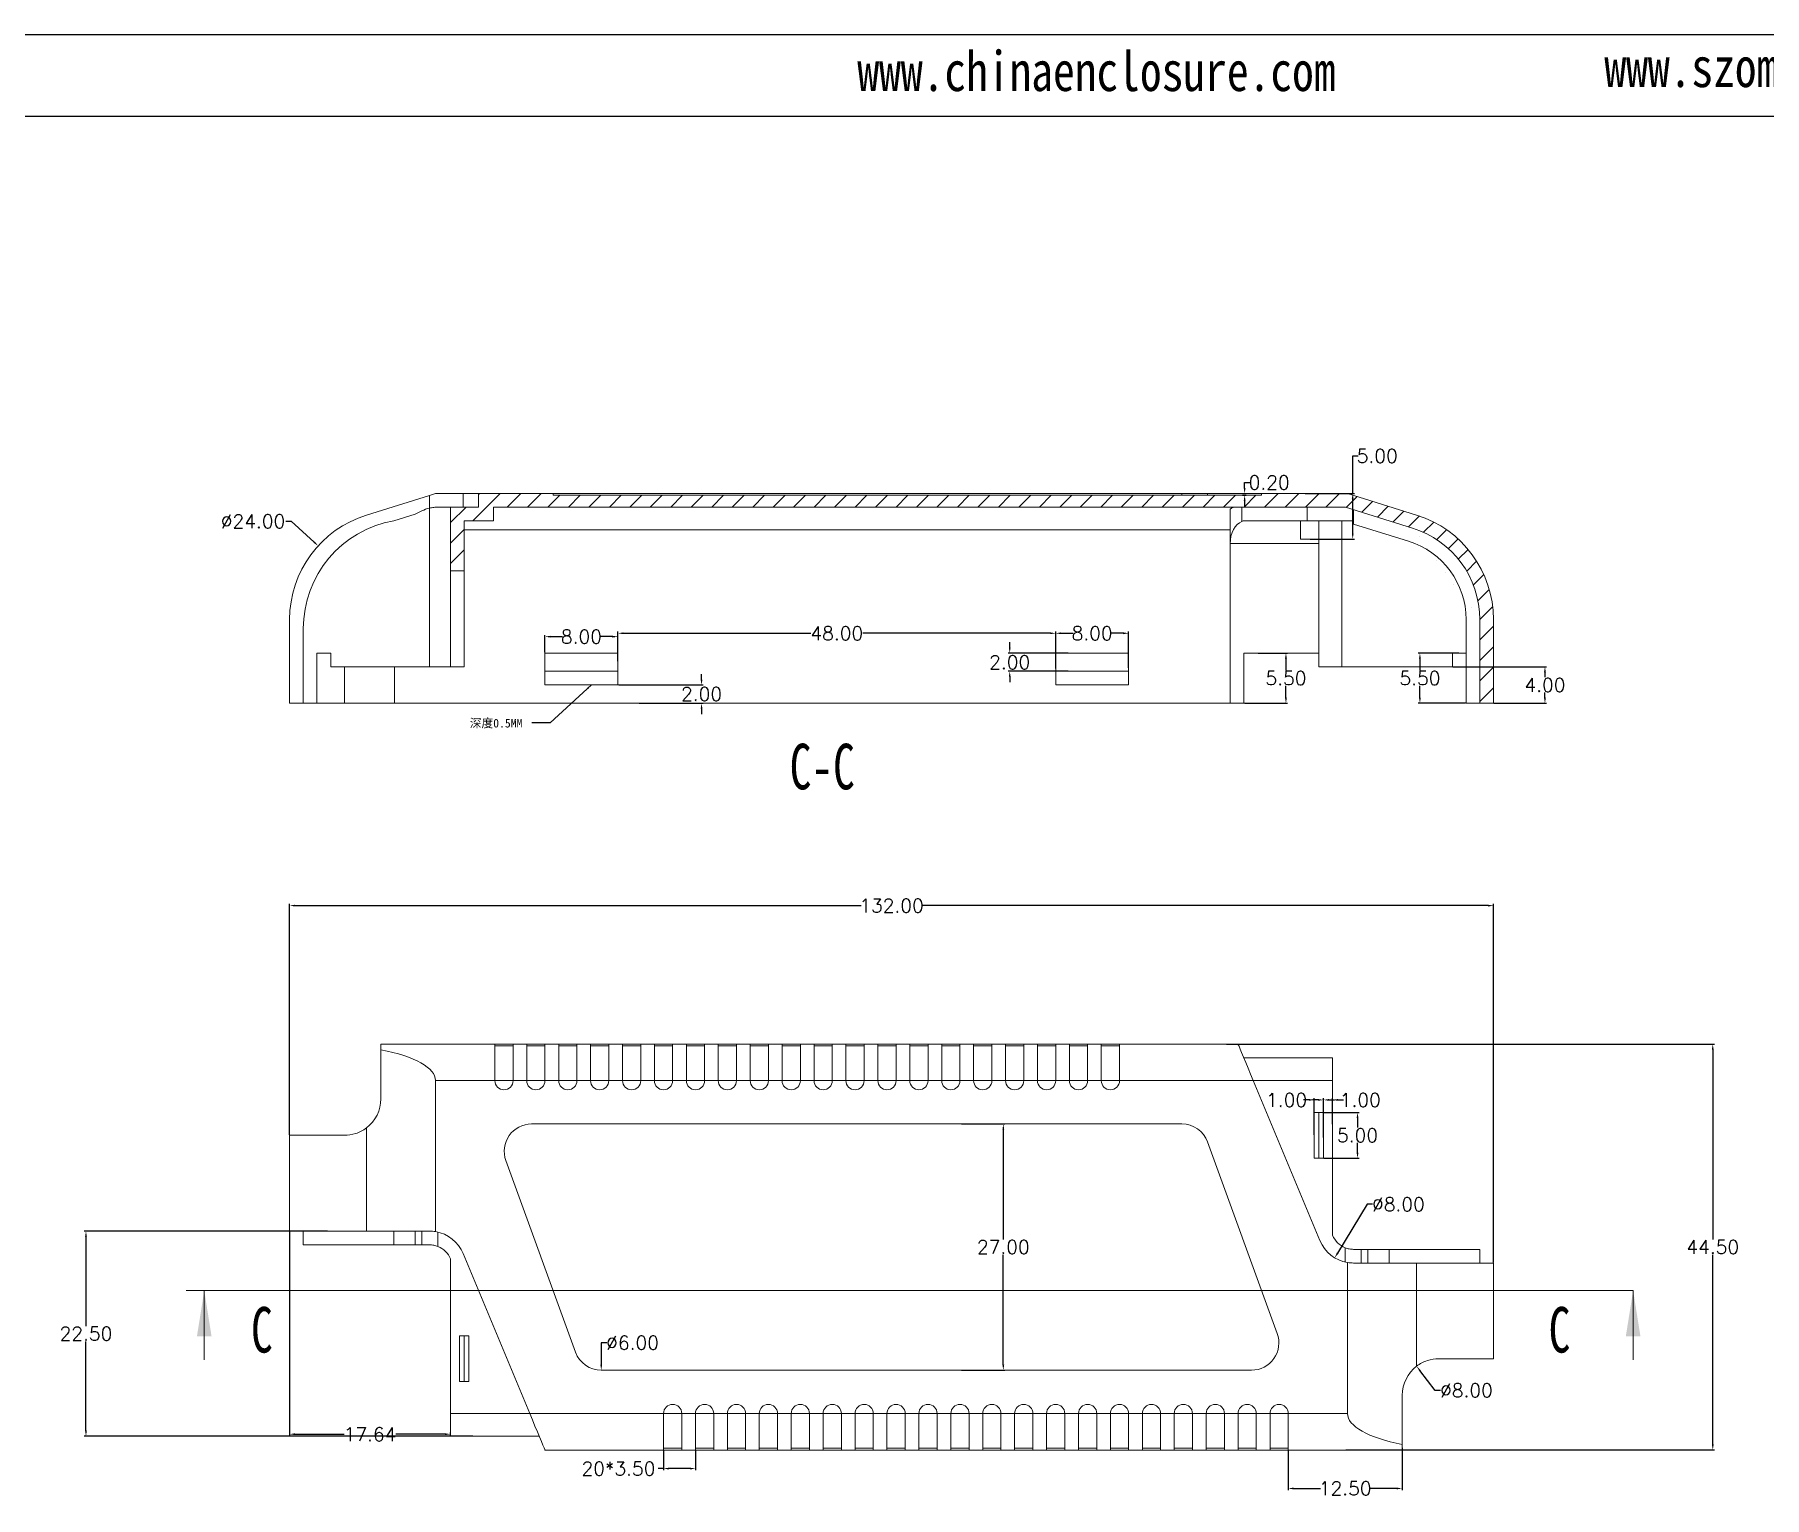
# Model space of a CAD drawing. Header units: inches. Extents: x 1696 to 3185, y 390 to 766.
# Drawn here: x 2756.9 to 2946.6, y 605.5 to 765.8 of the extents above; entities that cross this region are included whole.
import ezdxf

# ---------------------------------------------------------------- set-up
doc = ezdxf.new("R2010")
doc.units = ezdxf.units.IN
doc.header["$LTSCALE"] = 15
doc.linetypes.add('CENTERX2', pattern=[101.6, 63.5, -12.7, 12.7, -12.7])
doc.layers.add('文字', color=81, linetype='Continuous')
doc.styles.add('SLDTEXTSTYLE6', font='TXT', dxfattribs={"width": 0.7})
doc.styles.get("Standard").update_dxf_attribs({"font": 'txt', "bigfont": 'gbcbig.shx'})
doc.styles.add('宋体', font='', dxfattribs={"width": 0.8, "height": 3.5})
doc.styles.get('宋体').set_extended_font_data('SimSun')
doc.dimstyles.new('2', dxfattribs={"dimtxt": 1.5, "dimasz": 0.6, "dimexe": 0.18, "dimexo": 0.0625, "dimgap": 0.09, "dimtad": 0, "dimtih": 1, "dimtoh": 1, "dimzin": 0, "dimdsep": 46, "dimtxsty": 'Standard', "dimcen": 0, "dimadec": 0, "dimazin": 2, "dimtfac": 1, "dimtofl": 0, "dimtmove": 0, "dimatfit": 3, "dimfxl": 1, "dimtolj": 1, "dimtzin": 0, "dimarcsym": 0})

# ---------------------------------------------------------------- blocks, each defined once
blk = doc.blocks.new('*D128')
at = {"color": 0, "lineweight": -2}
for p, q in [((2784.43, 712.49), (2785.03, 712.49)), ((2785.03, 712.49), (2787.53, 710.2))]:
    blk.add_line(p, q, dxfattribs=at)
at = {"color": 0}
blk.add_solid([(2787.6, 710.28), (2787.47, 710.13), (2787.98, 709.8)], dxfattribs=at)
at = {"layer": 'Defpoints', "color": 0}
for p in [(2787.98, 709.8), (2805.73, 693.64)]:
    blk.add_point(p, dxfattribs=at)
at = {"color": 0, "insert": (2780.84, 712.49), "char_height": 1.5, "attachment_point": 5}
blk.add_mtext('\\A1;∅24.00', dxfattribs=at)
blk = doc.blocks.new('*D129')
at = {"color": 0, "lineweight": -2}
for p, q in [((2784.85, 645.23), (2784.85, 670.53)), ((2785.45, 670.35), (2847.51, 670.35)), ((2916.25, 670.35), (2854.19, 670.35)), ((2916.85, 631.23), (2916.85, 670.53))]:
    blk.add_line(p, q, dxfattribs=at)
at = {"color": 0}
for points in [[(2785.45, 670.45), (2785.45, 670.25), (2784.85, 670.35)], [(2916.25, 670.45), (2916.25, 670.25), (2916.85, 670.35)]]:
    blk.add_solid(points, dxfattribs=at)
at = {"layer": 'Defpoints', "color": 0}
for p in [(2916.85, 670.35), (2784.85, 645.17), (2916.85, 631.17)]:
    blk.add_point(p, dxfattribs=at)
at = {"color": 0, "insert": (2850.85, 670.35), "char_height": 1.5, "attachment_point": 5}
blk.add_mtext('\\A1;132.00', dxfattribs=at)
blk = doc.blocks.new('*D130')
at = {"color": 0, "lineweight": -2}
for p, q in [((2887.57, 655.17), (2941.08, 655.17)), ((2940.9, 654.57), (2940.9, 633.76)), ((2940.9, 611.27), (2940.9, 632.08)), ((2900.66, 610.67), (2941.08, 610.67))]:
    blk.add_line(p, q, dxfattribs=at)
at = {"color": 0}
for points in [[(2940.8, 654.57), (2941, 654.57), (2940.9, 655.17)], [(2940.8, 611.27), (2941, 611.27), (2940.9, 610.67)]]:
    blk.add_solid(points, dxfattribs=at)
at = {"layer": 'Defpoints', "color": 0}
for p in [(2887.51, 655.17), (2900.6, 610.67), (2940.9, 610.67)]:
    blk.add_point(p, dxfattribs=at)
at = {"color": 0, "insert": (2940.9, 632.92), "char_height": 1.5, "attachment_point": 5}
blk.add_mtext('\\A1;44.50', dxfattribs=at)
blk = doc.blocks.new('*D133')
at = {"color": 0, "lineweight": -2}
for p, q in [((2858.51, 646.42), (2863.29, 646.42)), ((2863.11, 645.82), (2863.11, 633.76)), ((2863.11, 620.02), (2863.11, 632.08)), ((2858.51, 619.42), (2863.29, 619.42))]:
    blk.add_line(p, q, dxfattribs=at)
at = {"color": 0}
for points in [[(2863.01, 645.82), (2863.21, 645.82), (2863.11, 646.42)], [(2863.01, 620.02), (2863.21, 620.02), (2863.11, 619.42)]]:
    blk.add_solid(points, dxfattribs=at)
at = {"layer": 'Defpoints', "color": 0}
for p in [(2858.45, 646.42), (2863.11, 646.42), (2858.45, 619.42)]:
    blk.add_point(p, dxfattribs=at)
at = {"color": 0, "insert": (2863.11, 632.92), "char_height": 1.5, "attachment_point": 5}
blk.add_mtext('\\A1;27.00', dxfattribs=at)
blk = doc.blocks.new('*D134')
at = {"color": 0, "lineweight": -2}
for p, q in [((2819.62, 622.42), (2819.02, 622.42)), ((2819.02, 622.42), (2819.02, 620.02))]:
    blk.add_line(p, q, dxfattribs=at)
at = {"color": 0}
blk.add_solid([(2818.92, 620.02), (2819.12, 620.02), (2819.02, 619.42)], dxfattribs=at)
at = {"layer": 'Defpoints', "color": 0}
for p in [(2819.02, 625.42), (2819.02, 619.42)]:
    blk.add_point(p, dxfattribs=at)
at = {"color": 0, "insert": (2822.46, 622.42), "char_height": 1.5, "attachment_point": 5}
blk.add_mtext('\\A1;∅6.00', dxfattribs=at)
blk = doc.blocks.new('*D135')
at = {"color": 0, "lineweight": -2}
for p, q in [((2910.45, 617.2), (2908.79, 619.37)), ((2911.05, 617.2), (2910.45, 617.2))]:
    blk.add_line(p, q, dxfattribs=at)
at = {"color": 0}
blk.add_solid([(2908.87, 619.43), (2908.72, 619.31), (2908.43, 619.85)], dxfattribs=at)
at = {"layer": 'Defpoints', "color": 0}
for p in [(2908.43, 619.85), (2913.27, 613.48)]:
    blk.add_point(p, dxfattribs=at)
at = {"color": 0, "insert": (2913.89, 617.2), "char_height": 1.5, "attachment_point": 5}
blk.add_mtext('\\A1;∅8.00', dxfattribs=at)
blk = doc.blocks.new('*D136')
at = {"color": 0, "lineweight": -2}
for p, q in [((2902.99, 637.61), (2899.76, 632.25)), ((2903.59, 637.61), (2902.99, 637.61))]:
    blk.add_line(p, q, dxfattribs=at)
at = {"color": 0}
blk.add_solid([(2899.68, 632.31), (2899.85, 632.2), (2899.45, 631.74)], dxfattribs=at)
at = {"layer": 'Defpoints', "color": 0}
for p in [(2903.58, 638.59), (2899.45, 631.74)]:
    blk.add_point(p, dxfattribs=at)
at = {"color": 0, "insert": (2906.43, 637.61), "char_height": 1.5, "attachment_point": 5}
blk.add_mtext('\\A1;∅8.00', dxfattribs=at)
blk = doc.blocks.new('*D137')
at = {"color": 0, "lineweight": -2}
for p, q in [((2898.27, 647.67), (2902.13, 647.67)), ((2901.95, 647.07), (2901.95, 646.01)), ((2901.95, 643.27), (2901.95, 644.33)), ((2898.27, 642.67), (2902.13, 642.67))]:
    blk.add_line(p, q, dxfattribs=at)
at = {"color": 0}
for points in [[(2901.85, 647.07), (2902.05, 647.07), (2901.95, 647.67)], [(2901.85, 643.27), (2902.05, 643.27), (2901.95, 642.67)]]:
    blk.add_solid(points, dxfattribs=at)
at = {"layer": 'Defpoints', "color": 0}
for p in [(2898.21, 647.67), (2901.95, 647.67), (2898.21, 642.67)]:
    blk.add_point(p, dxfattribs=at)
at = {"color": 0, "insert": (2901.95, 645.17), "char_height": 1.5, "attachment_point": 5}
blk.add_mtext('\\A1;5.00', dxfattribs=at)
blk = doc.blocks.new('*D138')
at = {"color": 0, "lineweight": -2}
for p, q in [((2897.61, 649.05), (2897.01, 649.05)), ((2898.21, 646.38), (2898.21, 649.23)), ((2899.21, 646.38), (2899.21, 649.23)), ((2899.81, 649.05), (2900.41, 649.05))]:
    blk.add_line(p, q, dxfattribs=at)
at = {"color": 0}
for points in [[(2897.61, 649.15), (2897.61, 648.95), (2898.21, 649.05)], [(2899.81, 649.15), (2899.81, 648.95), (2899.21, 649.05)]]:
    blk.add_solid(points, dxfattribs=at)
at = {"layer": 'Defpoints', "color": 0}
for p in [(2899.21, 649.05), (2898.21, 646.32), (2899.21, 646.32)]:
    blk.add_point(p, dxfattribs=at)
at = {"color": 0, "insert": (2902.25, 649.05), "char_height": 1.5, "attachment_point": 5}
blk.add_mtext('\\A1;1.00', dxfattribs=at)
blk = doc.blocks.new('*D139')
at = {"color": 0, "lineweight": -2}
for p, q in [((2896.61, 649.05), (2896.01, 649.05)), ((2897.21, 645.23), (2897.21, 649.23)), ((2898.21, 644.93), (2898.21, 649.23)), ((2898.81, 649.05), (2899.41, 649.05))]:
    blk.add_line(p, q, dxfattribs=at)
at = {"color": 0}
for points in [[(2896.61, 649.15), (2896.61, 648.95), (2897.21, 649.05)], [(2898.81, 649.15), (2898.81, 648.95), (2898.21, 649.05)]]:
    blk.add_solid(points, dxfattribs=at)
at = {"layer": 'Defpoints', "color": 0}
for p in [(2897.21, 649.05), (2897.21, 645.17), (2898.21, 644.87)]:
    blk.add_point(p, dxfattribs=at)
at = {"color": 0, "insert": (2894.17, 649.05), "char_height": 1.5, "attachment_point": 5}
blk.add_mtext('\\A1;1.00', dxfattribs=at)
blk = doc.blocks.new('*D140')
at = {"color": 0, "lineweight": -2}
for p, q in [((2825.85, 610.6), (2825.85, 608.45)), ((2829.35, 610.6), (2829.35, 608.45)), ((2825.85, 608.63), (2825.25, 608.63)), ((2828.75, 608.63), (2826.45, 608.63))]:
    blk.add_line(p, q, dxfattribs=at)
at = {"color": 0}
for points in [[(2826.45, 608.73), (2826.45, 608.53), (2825.85, 608.63)], [(2828.75, 608.73), (2828.75, 608.53), (2829.35, 608.63)]]:
    blk.add_solid(points, dxfattribs=at)
at = {"layer": 'Defpoints', "color": 0}
for p in [(2825.85, 610.67), (2829.35, 610.67), (2829.35, 608.63)]:
    blk.add_point(p, dxfattribs=at)
at = {"color": 0, "insert": (2820.91, 608.63), "char_height": 1.5, "attachment_point": 5}
blk.add_mtext('\\A1;20*3.50', dxfattribs=at)
blk = doc.blocks.new('*D141')
at = {"color": 0, "lineweight": -2}
for p, q in [((2906.85, 610.91), (2906.85, 606.27)), ((2894.35, 610.6), (2894.35, 606.27)), ((2894.95, 606.45), (2897.89, 606.45)), ((2906.25, 606.45), (2903.32, 606.45))]:
    blk.add_line(p, q, dxfattribs=at)
at = {"color": 0}
for points in [[(2894.95, 606.55), (2894.95, 606.35), (2894.35, 606.45)], [(2906.25, 606.55), (2906.25, 606.35), (2906.85, 606.45)]]:
    blk.add_solid(points, dxfattribs=at)
at = {"layer": 'Defpoints', "color": 0}
for p in [(2906.85, 610.97), (2894.35, 610.67), (2906.85, 606.45)]:
    blk.add_point(p, dxfattribs=at)
at = {"color": 0, "insert": (2900.6, 606.45), "char_height": 1.5, "attachment_point": 5}
blk.add_mtext('\\A1;12.50', dxfattribs=at)
blk = doc.blocks.new('*D142')
at = {"color": 0, "lineweight": -2}
for p, q in [((2784.85, 634.6), (2784.85, 612.22)), ((2785.45, 612.4), (2790.83, 612.4)), ((2801.89, 612.4), (2796.51, 612.4)), ((2802.49, 612.23), (2802.49, 612.58))]:
    blk.add_line(p, q, dxfattribs=at)
at = {"color": 0}
for points in [[(2785.45, 612.5), (2785.45, 612.3), (2784.85, 612.4)], [(2801.89, 612.5), (2801.89, 612.3), (2802.49, 612.4)]]:
    blk.add_solid(points, dxfattribs=at)
at = {"layer": 'Defpoints', "color": 0}
for p in [(2784.85, 634.67), (2784.85, 612.4), (2802.49, 612.17)]:
    blk.add_point(p, dxfattribs=at)
at = {"color": 0, "insert": (2793.67, 612.4), "char_height": 1.5, "attachment_point": 5}
blk.add_mtext('\\A1;17.64', dxfattribs=at)
blk = doc.blocks.new('*D143')
at = {"color": 0, "lineweight": -2}
for p, q in [((2789, 634.67), (2762.34, 634.67)), ((2762.52, 634.07), (2762.52, 624.26)), ((2762.52, 612.77), (2762.52, 622.58)), ((2804.94, 612.17), (2762.34, 612.17))]:
    blk.add_line(p, q, dxfattribs=at)
at = {"color": 0}
for points in [[(2762.42, 634.07), (2762.62, 634.07), (2762.52, 634.67)], [(2762.42, 612.77), (2762.62, 612.77), (2762.52, 612.17)]]:
    blk.add_solid(points, dxfattribs=at)
at = {"layer": 'Defpoints', "color": 0}
for p in [(2762.52, 634.67), (2789.06, 634.67), (2805, 612.17)]:
    blk.add_point(p, dxfattribs=at)
at = {"color": 0, "insert": (2762.52, 623.42), "char_height": 1.5, "attachment_point": 5}
blk.add_mtext('\\A1;22.50', dxfattribs=at)
blk = doc.blocks.new('*D144')
at = {"color": 0, "lineweight": -2}
for p, q in [((2820.91, 694.54), (2830.2, 694.54)), ((2830.02, 695.14), (2830.02, 695.74)), ((2823.18, 692.54), (2830.2, 692.54)), ((2830.02, 691.94), (2830.02, 691.34))]:
    blk.add_line(p, q, dxfattribs=at)
at = {"color": 0}
for points in [[(2829.92, 695.14), (2830.12, 695.14), (2830.02, 694.54)], [(2829.92, 691.94), (2830.12, 691.94), (2830.02, 692.54)]]:
    blk.add_solid(points, dxfattribs=at)
at = {"layer": 'Defpoints', "color": 0}
for p in [(2820.85, 694.54), (2830.02, 694.54), (2823.12, 692.54)]:
    blk.add_point(p, dxfattribs=at)
at = {"color": 0, "insert": (2830.02, 693.54), "char_height": 1.5, "attachment_point": 5}
blk.add_mtext('\\A1;2.00', dxfattribs=at)
blk = doc.blocks.new('*D145')
at = {"color": 0, "lineweight": -2}
for p, q in [((2812.85, 698.1), (2812.85, 700.02)), ((2820.85, 698.1), (2820.85, 700.02)), ((2813.45, 699.84), (2814.76, 699.84)), ((2820.25, 699.84), (2818.94, 699.84))]:
    blk.add_line(p, q, dxfattribs=at)
at = {"color": 0}
for points in [[(2813.45, 699.94), (2813.45, 699.74), (2812.85, 699.84)], [(2820.25, 699.94), (2820.25, 699.74), (2820.85, 699.84)]]:
    blk.add_solid(points, dxfattribs=at)
at = {"layer": 'Defpoints', "color": 0}
for p in [(2812.85, 698.04), (2820.85, 699.84), (2820.85, 698.04)]:
    blk.add_point(p, dxfattribs=at)
at = {"color": 0, "insert": (2816.85, 699.84), "char_height": 1.5, "attachment_point": 5}
blk.add_mtext('\\A1;8.00', dxfattribs=at)
blk = doc.blocks.new('*D146')
at = {"color": 0, "lineweight": -2}
for p, q in [((2820.85, 697.17), (2820.85, 700.39)), ((2821.45, 700.21), (2842.01, 700.21)), ((2868.25, 700.21), (2847.69, 700.21)), ((2868.85, 696.35), (2868.85, 700.39))]:
    blk.add_line(p, q, dxfattribs=at)
at = {"color": 0}
for points in [[(2821.45, 700.31), (2821.45, 700.11), (2820.85, 700.21)], [(2868.25, 700.31), (2868.25, 700.11), (2868.85, 700.21)]]:
    blk.add_solid(points, dxfattribs=at)
at = {"layer": 'Defpoints', "color": 0}
for p in [(2868.85, 700.21), (2820.85, 697.11), (2868.85, 696.29)]:
    blk.add_point(p, dxfattribs=at)
at = {"color": 0, "insert": (2844.85, 700.21), "char_height": 1.5, "attachment_point": 5}
blk.add_mtext('\\A1;48.00', dxfattribs=at)
blk = doc.blocks.new('*D147')
at = {"color": 0, "lineweight": -2}
for p, q in [((2868.85, 696.42), (2868.85, 700.39)), ((2869.45, 700.21), (2870.76, 700.21)), ((2876.25, 700.21), (2874.94, 700.21)), ((2876.85, 696.42), (2876.85, 700.39))]:
    blk.add_line(p, q, dxfattribs=at)
at = {"color": 0}
for points in [[(2869.45, 700.31), (2869.45, 700.11), (2868.85, 700.21)], [(2876.25, 700.31), (2876.25, 700.11), (2876.85, 700.21)]]:
    blk.add_solid(points, dxfattribs=at)
at = {"layer": 'Defpoints', "color": 0}
for p in [(2876.85, 700.21), (2868.85, 696.35), (2876.85, 696.35)]:
    blk.add_point(p, dxfattribs=at)
at = {"color": 0, "insert": (2872.85, 700.21), "char_height": 1.5, "attachment_point": 5}
blk.add_mtext('\\A1;8.00', dxfattribs=at)
blk = doc.blocks.new('*D148')
at = {"color": 0, "lineweight": -2}
for p, q in [((2870.23, 698.04), (2863.63, 698.04)), ((2863.81, 698.64), (2863.81, 699.24)), ((2870.23, 696.04), (2863.63, 696.04)), ((2863.81, 695.44), (2863.81, 694.84))]:
    blk.add_line(p, q, dxfattribs=at)
at = {"color": 0}
for points in [[(2863.71, 698.64), (2863.91, 698.64), (2863.81, 698.04)], [(2863.71, 695.44), (2863.91, 695.44), (2863.81, 696.04)]]:
    blk.add_solid(points, dxfattribs=at)
at = {"layer": 'Defpoints', "color": 0}
for p in [(2863.81, 698.04), (2870.29, 698.04), (2870.29, 696.04)]:
    blk.add_point(p, dxfattribs=at)
at = {"color": 0, "insert": (2863.81, 697.04), "char_height": 1.5, "attachment_point": 5}
blk.add_mtext('\\A1;2.00', dxfattribs=at)
blk = doc.blocks.new('*D156')
at = {"color": 0, "lineweight": -2}
for p, q in [((2913.04, 698.04), (2908.61, 698.04)), ((2908.79, 697.44), (2908.79, 696.13)), ((2908.79, 693.14), (2908.79, 694.45)), ((2913.79, 692.54), (2908.61, 692.54))]:
    blk.add_line(p, q, dxfattribs=at)
at = {"color": 0}
for points in [[(2908.69, 697.44), (2908.89, 697.44), (2908.79, 698.04)], [(2908.69, 693.14), (2908.89, 693.14), (2908.79, 692.54)]]:
    blk.add_solid(points, dxfattribs=at)
at = {"layer": 'Defpoints', "color": 0}
for p in [(2908.79, 698.04), (2913.1, 698.04), (2913.85, 692.54)]:
    blk.add_point(p, dxfattribs=at)
at = {"color": 0, "insert": (2908.79, 695.29), "char_height": 1.5, "attachment_point": 5}
blk.add_mtext('\\A1;5.50', dxfattribs=at)
blk = doc.blocks.new('*D157')
at = {"color": 0, "lineweight": -2}
for p, q in [((2912.41, 696.54), (2922.68, 696.54)), ((2922.5, 695.94), (2922.5, 695.38)), ((2916.91, 692.54), (2922.68, 692.54)), ((2922.5, 693.14), (2922.5, 693.7))]:
    blk.add_line(p, q, dxfattribs=at)
at = {"color": 0}
for points in [[(2922.4, 695.94), (2922.6, 695.94), (2922.5, 696.54)], [(2922.4, 693.14), (2922.6, 693.14), (2922.5, 692.54)]]:
    blk.add_solid(points, dxfattribs=at)
at = {"layer": 'Defpoints', "color": 0}
for p in [(2912.35, 696.54), (2922.5, 696.54), (2916.85, 692.54)]:
    blk.add_point(p, dxfattribs=at)
at = {"color": 0, "insert": (2922.5, 694.54), "char_height": 1.5, "attachment_point": 5}
blk.add_mtext('\\A1;4.00', dxfattribs=at)
blk = doc.blocks.new('*D158')
at = {"color": 0, "lineweight": -2}
for p, q in [((2891.06, 698.04), (2894.28, 698.04)), ((2894.1, 697.44), (2894.1, 696.13)), ((2894.1, 693.14), (2894.1, 694.45)), ((2889.54, 692.54), (2894.28, 692.54))]:
    blk.add_line(p, q, dxfattribs=at)
at = {"color": 0}
for points in [[(2894, 697.44), (2894.2, 697.44), (2894.1, 698.04)], [(2894, 693.14), (2894.2, 693.14), (2894.1, 692.54)]]:
    blk.add_solid(points, dxfattribs=at)
at = {"layer": 'Defpoints', "color": 0}
for p in [(2891, 698.04), (2894.1, 698.04), (2889.48, 692.54)]:
    blk.add_point(p, dxfattribs=at)
at = {"color": 0, "insert": (2894.1, 695.29), "char_height": 1.5, "attachment_point": 5}
blk.add_mtext('\\A1;5.50', dxfattribs=at)
blk = doc.blocks.new('*D159')
at = {"color": 0, "lineweight": -2}
for p, q in [((2901.42, 715.54), (2901.42, 719.66)), ((2901.42, 719.66), (2902.02, 719.66)), ((2896.2, 715.54), (2901.6, 715.54)), ((2901.42, 711.14), (2901.42, 714.94)), ((2896.77, 710.54), (2901.6, 710.54))]:
    blk.add_line(p, q, dxfattribs=at)
at = {"color": 0}
for points in [[(2901.32, 714.94), (2901.52, 714.94), (2901.42, 715.54)], [(2901.32, 711.14), (2901.52, 711.14), (2901.42, 710.54)]]:
    blk.add_solid(points, dxfattribs=at)
at = {"layer": 'Defpoints', "color": 0}
for p in [(2896.14, 715.54), (2901.42, 715.54), (2896.71, 710.54)]:
    blk.add_point(p, dxfattribs=at)
at = {"color": 0, "insert": (2904.11, 719.66), "char_height": 1.5, "attachment_point": 5}
blk.add_mtext('\\A1;5.00', dxfattribs=at)
blk = doc.blocks.new('*D160')
at = {"color": 0, "lineweight": -2}
for p, q in [((2889.32, 715.54), (2889.75, 715.54)), ((2889.32, 715.34), (2889.75, 715.34)), ((2889.57, 716.14), (2889.57, 716.74)), ((2889.57, 716.74), (2890.17, 716.74)), ((2889.57, 714.74), (2889.57, 714.14))]:
    blk.add_line(p, q, dxfattribs=at)
at = {"color": 0}
for points in [[(2889.47, 716.14), (2889.67, 716.14), (2889.57, 715.54)], [(2889.47, 714.74), (2889.67, 714.74), (2889.57, 715.34)]]:
    blk.add_solid(points, dxfattribs=at)
at = {"layer": 'Defpoints', "color": 0}
for p in [(2889.25, 715.54), (2889.25, 715.34), (2889.57, 715.54)]:
    blk.add_point(p, dxfattribs=at)
at = {"color": 0, "insert": (2892.26, 716.74), "char_height": 1.5, "attachment_point": 5}
blk.add_mtext('\\A1;0.20', dxfattribs=at)

msp = doc.modelspace()

# ---------------------------------------------------------------- hatches: boundary and pattern name
at = {"linetype": 'Continuous', "lineweight": 0}
h = msp.add_hatch(dxfattribs=at)
h.set_pattern_fill('ANSI31', color=4, scale=0.5, style=0)
edge = h.paths.add_edge_path(flags=0)
edge.add_line((2916.852, 692.542), (2916.852, 701.719))
edge.add_arc((2904.852, 701.719), 12, 0, 72.64598)
edge.add_line((2908.432, 713.173), (2900.852, 715.542))
edge.add_line((2900.852, 715.542), (2891.432, 715.542))
edge.add_line((2891.432, 715.542), (2891.432, 715.342))
edge.add_line((2891.432, 715.342), (2813.747, 715.342))
edge.add_line((2813.747, 715.342), (2813.747, 715.542))
edge.add_line((2813.747, 715.542), (2805.57, 715.542))
edge.add_line((2805.57, 715.542), (2805.57, 714.042))
edge.add_line((2805.57, 714.042), (2802.493, 714.042))
edge.add_line((2802.493, 714.042), (2802.493, 707.042))
edge.add_line((2802.493, 707.042), (2803.993, 707.042))
edge.add_line((2803.993, 707.042), (2803.993, 712.542))
edge.add_line((2803.993, 712.542), (2807.195, 712.542))
edge.add_line((2807.195, 712.542), (2807.195, 714.042))
edge.add_line((2807.195, 714.042), (2900.624, 714.042))
edge.add_line((2900.624, 714.042), (2907.984, 711.741))
edge.add_arc((2904.852, 701.719), 10.5, 0, 72.64598, ccw=False)
edge.add_line((2915.352, 701.719), (2915.352, 692.542))
edge.add_line((2915.352, 692.542), (2916.852, 692.542))

# ---------------------------------------------------------------- linework, layer by layer
for p, q in [((2652.777, 765.847), (3184.879, 765.847)), ((2666.545, 756.889), (3175.921, 756.889))]:
    msp.add_line(p, q)
at = {"color": 7, "linetype": 'Continuous', "lineweight": 15}
for p, q in [((2800.186, 715.333), (2793.273, 713.173)), ((2800.186, 713.932), (2800.186, 715.333)), ((2800.852, 715.542), (2803.878, 715.542)), ((2803.878, 715.542), (2803.878, 714.042)), ((2805.57, 715.542), (2803.878, 715.542)), ((2805.57, 714.042), (2805.57, 715.542)), ((2805.57, 715.542), (2813.747, 715.542)), ((2813.747, 715.542), (2813.747, 715.342)), ((2882.681, 715.542), (2813.747, 715.542)), ((2891.432, 715.342), (2813.747, 715.342)), ((2882.681, 715.342), (2882.681, 715.542)), ((2882.681, 715.542), (2885.5, 715.542)), ((2885.5, 715.542), (2885.5, 715.342)), ((2891.432, 715.542), (2885.5, 715.542)), ((2891.432, 715.342), (2891.432, 715.542)), ((2891.432, 715.542), (2900.852, 715.542)), ((2908.432, 713.173), (2900.852, 715.542)), ((2796.281, 712.542), (2798.621, 713.273)), ((2798.621, 713.273), (2799.351, 713.632)), ((2800.186, 713.932), (2800.186, 696.542)), ((2802.493, 714.042), (2801.115, 714.042)), ((2802.493, 714.042), (2802.493, 707.042)), ((2802.493, 714.042), (2805.57, 714.042)), ((2807.195, 714.042), (2900.624, 714.042)), ((2807.195, 714.042), (2807.195, 712.542)), ((2887.977, 710.042), (2887.977, 713.833)), ((2889.27, 712.469), (2889.27, 714.042)), ((2896.442, 712.542), (2896.442, 714.042)), ((2907.984, 711.741), (2900.624, 714.042)), ((2901.519, 713.762), (2901.519, 712.542)), ((2803.993, 712.542), (2807.195, 712.542)), ((2803.993, 707.042), (2803.993, 712.542)), ((2896.442, 712.542), (2889.519, 712.542)), ((2895.711, 710.542), (2895.711, 712.542)), ((2901.519, 712.542), (2896.442, 712.542)), ((2897.711, 696.542), (2897.711, 712.542)), ((2900.211, 712.542), (2900.211, 696.542)), ((2901.519, 712.542), (2901.519, 712.19)), ((2901.519, 712.19), (2907.537, 710.31)), ((2897.711, 710.042), (2887.977, 710.042)), ((2887.977, 710.042), (2887.977, 692.542)), ((2897.711, 710.542), (2895.711, 710.542)), ((2803.993, 707.042), (2802.493, 707.042)), ((2802.493, 707.042), (2802.493, 696.542)), ((2803.993, 696.542), (2803.993, 707.042)), ((2784.852, 692.542), (2784.852, 701.719)), ((2786.352, 692.542), (2786.352, 700.722)), ((2913.852, 692.542), (2913.852, 701.719)), ((2915.352, 701.719), (2915.352, 692.542)), ((2916.852, 701.719), (2916.852, 692.542)), ((2789.352, 698.042), (2787.852, 698.042)), ((2787.852, 698.042), (2787.852, 692.542)), ((2789.352, 696.542), (2789.352, 698.042)), ((2812.852, 698.042), (2820.852, 698.042)), ((2812.852, 698.042), (2812.852, 694.542)), ((2820.852, 694.542), (2820.852, 698.042)), ((2868.852, 698.042), (2876.852, 698.042)), ((2868.852, 698.042), (2868.852, 694.542)), ((2876.852, 694.542), (2876.852, 698.042)), ((2889.477, 692.542), (2889.477, 698.042)), ((2889.477, 698.042), (2897.711, 698.042)), ((2912.352, 698.042), (2912.352, 696.542)), ((2913.852, 698.042), (2912.352, 698.042)), ((2800.186, 696.542), (2789.352, 696.542)), ((2796.352, 692.542), (2796.352, 696.542)), ((2800.186, 696.542), (2802.493, 696.542)), ((2802.493, 696.542), (2803.993, 696.542)), ((2900.211, 696.542), (2897.711, 696.542)), ((2912.352, 696.542), (2900.211, 696.542)), ((2820.852, 696.042), (2812.852, 696.042)), ((2812.852, 694.542), (2820.852, 694.542)), ((2876.852, 696.042), (2868.852, 696.042)), ((2868.852, 694.542), (2876.852, 694.542)), ((2784.852, 692.542), (2786.352, 692.542)), ((2787.852, 692.542), (2786.352, 692.542)), ((2790.852, 692.542), (2787.852, 692.542)), ((2790.852, 692.542), (2796.352, 692.542)), ((2887.977, 692.542), (2796.352, 692.542)), ((2887.977, 692.542), (2889.477, 692.542)), ((2913.852, 692.542), (2915.352, 692.542)), ((2915.352, 692.542), (2916.852, 692.542)), ((2794.852, 654.555), (2794.852, 655.166)), ((2794.852, 655.166), (2807.352, 655.166)), ((2794.852, 649.166), (2794.852, 654.555)), ((2807.352, 651.166), (2807.352, 655.166)), ((2809.352, 655.166), (2807.352, 655.166)), ((2809.352, 654.966), (2807.352, 654.966)), ((2809.352, 651.166), (2809.352, 655.166)), ((2809.352, 655.166), (2810.852, 655.166)), ((2810.852, 651.166), (2810.852, 655.166)), ((2812.852, 655.166), (2810.852, 655.166)), ((2812.852, 654.966), (2810.852, 654.966)), ((2812.852, 651.166), (2812.852, 655.166)), ((2812.852, 655.166), (2814.352, 655.166)), ((2814.352, 651.166), (2814.352, 655.166)), ((2816.352, 655.166), (2814.352, 655.166)), ((2816.352, 654.966), (2814.352, 654.966)), ((2816.352, 651.166), (2816.352, 655.166)), ((2816.352, 655.166), (2817.852, 655.166)), ((2817.852, 651.166), (2817.852, 655.166)), ((2819.852, 655.166), (2817.852, 655.166)), ((2819.852, 654.966), (2817.852, 654.966)), ((2819.852, 651.166), (2819.852, 655.166)), ((2819.852, 655.166), (2821.352, 655.166)), ((2821.352, 651.166), (2821.352, 655.166)), ((2823.352, 655.166), (2821.352, 655.166)), ((2823.352, 654.966), (2821.352, 654.966)), ((2823.352, 651.166), (2823.352, 655.166)), ((2823.352, 655.166), (2824.852, 655.166)), ((2824.852, 651.166), (2824.852, 655.166)), ((2826.852, 655.166), (2824.852, 655.166)), ((2826.852, 654.966), (2824.852, 654.966)), ((2826.852, 651.166), (2826.852, 655.166)), ((2826.852, 655.166), (2828.352, 655.166)), ((2828.352, 651.166), (2828.352, 655.166)), ((2830.352, 655.166), (2828.352, 655.166)), ((2830.352, 654.966), (2828.352, 654.966)), ((2830.352, 651.166), (2830.352, 655.166)), ((2830.352, 655.166), (2831.852, 655.166)), ((2831.852, 651.166), (2831.852, 655.166)), ((2833.852, 655.166), (2831.852, 655.166)), ((2833.852, 654.966), (2831.852, 654.966)), ((2833.852, 655.166), (2835.352, 655.166)), ((2833.852, 651.166), (2833.852, 655.166)), ((2835.352, 651.166), (2835.352, 655.166)), ((2837.352, 655.166), (2835.352, 655.166)), ((2837.352, 654.966), (2835.352, 654.966)), ((2837.352, 655.166), (2838.852, 655.166)), ((2837.352, 651.166), (2837.352, 655.166)), ((2838.852, 651.166), (2838.852, 655.166)), ((2840.852, 655.166), (2838.852, 655.166)), ((2840.852, 654.966), (2838.852, 654.966)), ((2840.852, 655.166), (2842.352, 655.166)), ((2840.852, 651.166), (2840.852, 655.166)), ((2842.352, 651.166), (2842.352, 655.166)), ((2844.352, 655.166), (2842.352, 655.166)), ((2844.352, 654.966), (2842.352, 654.966)), ((2844.352, 655.166), (2845.852, 655.166)), ((2844.352, 651.166), (2844.352, 655.166)), ((2845.852, 651.166), (2845.852, 655.166)), ((2847.852, 655.166), (2845.852, 655.166)), ((2847.852, 654.966), (2845.852, 654.966)), ((2847.852, 655.166), (2849.352, 655.166)), ((2847.852, 651.166), (2847.852, 655.166)), ((2849.352, 651.166), (2849.352, 655.166)), ((2851.352, 655.166), (2849.352, 655.166)), ((2851.352, 654.966), (2849.352, 654.966)), ((2851.352, 655.166), (2852.852, 655.166)), ((2851.352, 651.166), (2851.352, 655.166)), ((2852.852, 651.166), (2852.852, 655.166)), ((2854.852, 655.166), (2852.852, 655.166)), ((2854.852, 654.966), (2852.852, 654.966)), ((2854.852, 655.166), (2856.352, 655.166)), ((2854.852, 651.166), (2854.852, 655.166)), ((2856.352, 651.166), (2856.352, 655.166)), ((2858.352, 655.166), (2856.352, 655.166)), ((2858.352, 654.966), (2856.352, 654.966)), ((2858.352, 655.166), (2859.852, 655.166)), ((2858.352, 651.166), (2858.352, 655.166)), ((2859.852, 651.166), (2859.852, 655.166)), ((2861.852, 655.166), (2859.852, 655.166)), ((2861.852, 654.966), (2859.852, 654.966)), ((2861.852, 655.166), (2863.352, 655.166)), ((2861.852, 651.166), (2861.852, 655.166)), ((2863.352, 651.166), (2863.352, 655.166)), ((2865.352, 655.166), (2863.352, 655.166)), ((2865.352, 654.966), (2863.352, 654.966)), ((2865.352, 655.166), (2866.852, 655.166)), ((2865.352, 651.166), (2865.352, 655.166)), ((2866.852, 651.166), (2866.852, 655.166)), ((2868.852, 655.166), (2866.852, 655.166)), ((2868.852, 654.966), (2866.852, 654.966)), ((2868.852, 655.166), (2870.352, 655.166)), ((2868.852, 651.166), (2868.852, 655.166)), ((2870.352, 651.166), (2870.352, 655.166)), ((2872.352, 655.166), (2870.352, 655.166)), ((2872.352, 654.966), (2870.352, 654.966)), ((2872.352, 655.166), (2873.852, 655.166)), ((2872.352, 651.166), (2872.352, 655.166)), ((2873.852, 651.166), (2873.852, 655.166)), ((2875.852, 655.166), (2873.852, 655.166)), ((2875.852, 654.966), (2873.852, 654.966)), ((2875.852, 655.166), (2888.852, 655.166)), ((2875.852, 651.166), (2875.852, 655.166)), ((2889.477, 653.666), (2899.211, 653.666)), ((2899.211, 653.666), (2899.211, 651.166)), ((2800.852, 651.166), (2800.852, 634.61)), ((2807.352, 651.166), (2800.852, 651.166)), ((2809.352, 651.166), (2807.352, 651.166)), ((2810.852, 651.166), (2809.352, 651.166)), ((2812.852, 651.166), (2810.852, 651.166)), ((2814.352, 651.166), (2812.852, 651.166)), ((2816.352, 651.166), (2814.352, 651.166)), ((2817.852, 651.166), (2816.352, 651.166)), ((2819.852, 651.166), (2817.852, 651.166)), ((2821.352, 651.166), (2819.852, 651.166)), ((2823.352, 651.166), (2821.352, 651.166)), ((2824.852, 651.166), (2823.352, 651.166)), ((2826.852, 651.166), (2824.852, 651.166)), ((2828.352, 651.166), (2826.852, 651.166)), ((2830.352, 651.166), (2828.352, 651.166)), ((2831.852, 651.166), (2830.352, 651.166)), ((2833.852, 651.166), (2831.852, 651.166)), ((2835.352, 651.166), (2833.852, 651.166)), ((2837.352, 651.166), (2835.352, 651.166)), ((2838.852, 651.166), (2837.352, 651.166)), ((2840.852, 651.166), (2838.852, 651.166)), ((2842.352, 651.166), (2840.852, 651.166)), ((2844.352, 651.166), (2842.352, 651.166)), ((2845.852, 651.166), (2844.352, 651.166)), ((2847.852, 651.166), (2845.852, 651.166)), ((2849.352, 651.166), (2847.852, 651.166)), ((2851.352, 651.166), (2849.352, 651.166)), ((2852.852, 651.166), (2851.352, 651.166)), ((2854.852, 651.166), (2852.852, 651.166)), ((2856.352, 651.166), (2854.852, 651.166)), ((2858.352, 651.166), (2856.352, 651.166)), ((2859.852, 651.166), (2858.352, 651.166)), ((2861.852, 651.166), (2859.852, 651.166)), ((2863.352, 651.166), (2861.852, 651.166)), ((2865.352, 651.166), (2863.352, 651.166)), ((2866.852, 651.166), (2865.352, 651.166)), ((2868.852, 651.166), (2866.852, 651.166)), ((2870.352, 651.166), (2868.852, 651.166)), ((2872.352, 651.166), (2870.352, 651.166)), ((2873.852, 651.166), (2872.352, 651.166)), ((2875.852, 651.166), (2873.852, 651.166)), ((2890.519, 651.166), (2875.852, 651.166)), ((2890.519, 651.166), (2897.827, 633.628)), ((2899.211, 651.166), (2890.519, 651.166)), ((2899.211, 634.205), (2899.211, 651.166)), ((2898.211, 647.666), (2897.211, 647.666)), ((2897.211, 647.666), (2897.211, 642.666)), ((2897.711, 647.666), (2897.711, 642.666)), ((2898.211, 642.666), (2898.211, 647.666)), ((2784.852, 634.666), (2784.852, 645.166)), ((2784.852, 645.166), (2790.852, 645.166)), ((2793.273, 645.982), (2793.273, 634.666)), ((2882.681, 646.416), (2811.381, 646.416)), ((2893.143, 623.442), (2885.5, 644.442)), ((2808.562, 642.39), (2816.205, 621.39)), ((2897.211, 642.666), (2898.211, 642.666)), ((2793.273, 634.666), (2784.852, 634.666)), ((2786.352, 633.166), (2786.352, 634.666)), ((2800.186, 634.666), (2793.273, 634.666)), ((2796.281, 633.166), (2796.281, 634.666)), ((2798.621, 634.666), (2798.621, 633.166)), ((2799.351, 633.166), (2799.351, 634.666)), ((2801.115, 634.557), (2801.115, 632.987)), ((2796.281, 633.166), (2786.352, 633.166)), ((2796.281, 633.166), (2798.621, 633.166)), ((2798.621, 633.166), (2799.351, 633.166)), ((2800.186, 633.166), (2799.351, 633.166)), ((2802.493, 631.628), (2802.493, 614.666)), ((2811.186, 614.666), (2803.878, 632.205)), ((2900.59, 631.276), (2900.59, 632.845)), ((2901.519, 632.666), (2902.353, 632.666)), ((2902.353, 632.666), (2902.353, 631.166)), ((2903.084, 632.666), (2902.353, 632.666)), ((2903.084, 631.166), (2903.084, 632.666)), ((2905.424, 632.666), (2903.084, 632.666)), ((2905.424, 632.666), (2905.424, 631.166)), ((2905.424, 632.666), (2915.352, 632.666)), ((2915.352, 632.666), (2915.352, 631.166)), ((2900.852, 614.666), (2900.852, 631.222)), ((2901.519, 631.166), (2908.432, 631.166)), ((2908.432, 619.851), (2908.432, 631.166)), ((2908.432, 631.166), (2916.852, 631.166)), ((2916.852, 631.166), (2916.852, 620.666)), ((2803.493, 623.166), (2803.493, 618.166)), ((2804.493, 623.166), (2803.493, 623.166)), ((2803.993, 618.166), (2803.993, 623.166)), ((2804.493, 618.166), (2804.493, 623.166)), ((2916.852, 620.666), (2910.852, 620.666)), ((2819.024, 619.416), (2890.324, 619.416)), ((2803.493, 618.166), (2804.493, 618.166)), ((2906.852, 616.666), (2906.852, 611.277)), ((2802.493, 612.166), (2802.493, 614.666)), ((2802.493, 614.666), (2811.186, 614.666)), ((2811.186, 614.666), (2825.852, 614.666)), ((2825.852, 614.666), (2825.852, 610.666)), ((2825.852, 614.666), (2827.852, 614.666)), ((2827.852, 614.666), (2829.352, 614.666)), ((2827.852, 614.666), (2827.852, 610.666)), ((2829.352, 614.666), (2829.352, 610.666)), ((2829.352, 614.666), (2831.352, 614.666)), ((2831.352, 614.666), (2832.852, 614.666)), ((2831.352, 614.666), (2831.352, 610.666)), ((2832.852, 614.666), (2832.852, 610.666)), ((2832.852, 614.666), (2834.852, 614.666)), ((2834.852, 614.666), (2836.352, 614.666)), ((2834.852, 614.666), (2834.852, 610.666)), ((2836.352, 614.666), (2836.352, 610.666)), ((2836.352, 614.666), (2838.352, 614.666)), ((2838.352, 614.666), (2839.852, 614.666)), ((2838.352, 614.666), (2838.352, 610.666)), ((2839.852, 614.666), (2839.852, 610.666)), ((2839.852, 614.666), (2841.852, 614.666)), ((2841.852, 614.666), (2843.352, 614.666)), ((2841.852, 614.666), (2841.852, 610.666)), ((2843.352, 614.666), (2843.352, 610.666)), ((2843.352, 614.666), (2845.352, 614.666)), ((2845.352, 614.666), (2846.852, 614.666)), ((2845.352, 614.666), (2845.352, 610.666)), ((2846.852, 614.666), (2846.852, 610.666)), ((2846.852, 614.666), (2848.852, 614.666)), ((2848.852, 614.666), (2850.352, 614.666)), ((2848.852, 614.666), (2848.852, 610.666)), ((2850.352, 614.666), (2850.352, 610.666)), ((2850.352, 614.666), (2852.352, 614.666)), ((2852.352, 614.666), (2853.852, 614.666)), ((2852.352, 614.666), (2852.352, 610.666)), ((2853.852, 614.666), (2853.852, 610.666)), ((2853.852, 614.666), (2855.852, 614.666)), ((2855.852, 614.666), (2857.352, 614.666)), ((2855.852, 614.666), (2855.852, 610.666)), ((2857.352, 614.666), (2857.352, 610.666)), ((2857.352, 614.666), (2859.352, 614.666)), ((2859.352, 614.666), (2860.852, 614.666)), ((2859.352, 614.666), (2859.352, 610.666)), ((2860.852, 614.666), (2860.852, 610.666)), ((2860.852, 614.666), (2862.852, 614.666)), ((2862.852, 614.666), (2864.352, 614.666)), ((2862.852, 614.666), (2862.852, 610.666)), ((2864.352, 614.666), (2864.352, 610.666)), ((2864.352, 614.666), (2866.352, 614.666)), ((2866.352, 614.666), (2867.852, 614.666)), ((2866.352, 614.666), (2866.352, 610.666)), ((2867.852, 614.666), (2867.852, 610.666)), ((2867.852, 614.666), (2869.852, 614.666)), ((2869.852, 614.666), (2871.352, 614.666)), ((2869.852, 614.666), (2869.852, 610.666)), ((2871.352, 614.666), (2871.352, 610.666)), ((2871.352, 614.666), (2873.352, 614.666)), ((2873.352, 614.666), (2874.852, 614.666)), ((2873.352, 614.666), (2873.352, 610.666)), ((2874.852, 614.666), (2874.852, 610.666)), ((2874.852, 614.666), (2876.852, 614.666)), ((2876.852, 614.666), (2878.352, 614.666)), ((2876.852, 614.666), (2876.852, 610.666)), ((2878.352, 614.666), (2878.352, 610.666)), ((2878.352, 614.666), (2880.352, 614.666)), ((2880.352, 614.666), (2881.852, 614.666)), ((2880.352, 614.666), (2880.352, 610.666)), ((2881.852, 614.666), (2881.852, 610.666)), ((2881.852, 614.666), (2883.852, 614.666)), ((2883.852, 614.666), (2885.352, 614.666)), ((2883.852, 614.666), (2883.852, 610.666)), ((2885.352, 614.666), (2885.352, 610.666)), ((2885.352, 614.666), (2887.352, 614.666)), ((2887.352, 614.666), (2888.852, 614.666)), ((2887.352, 614.666), (2887.352, 610.666)), ((2888.852, 614.666), (2888.852, 610.666)), ((2888.852, 614.666), (2890.852, 614.666)), ((2890.852, 614.666), (2892.352, 614.666)), ((2890.852, 614.666), (2890.852, 610.666)), ((2892.352, 614.666), (2892.352, 610.666)), ((2892.352, 614.666), (2894.352, 614.666)), ((2894.352, 614.666), (2900.852, 614.666)), ((2894.352, 614.666), (2894.352, 610.666)), ((2812.227, 612.166), (2802.493, 612.166)), ((2825.852, 610.866), (2827.852, 610.866)), ((2829.352, 610.866), (2831.352, 610.866)), ((2832.852, 610.866), (2834.852, 610.866)), ((2836.352, 610.866), (2838.352, 610.866)), ((2839.852, 610.866), (2841.852, 610.866)), ((2843.352, 610.866), (2845.352, 610.866)), ((2846.852, 610.866), (2848.852, 610.866)), ((2850.352, 610.866), (2852.352, 610.866)), ((2853.852, 610.866), (2855.852, 610.866)), ((2857.352, 610.866), (2859.352, 610.866)), ((2860.852, 610.866), (2862.852, 610.866)), ((2864.352, 610.866), (2866.352, 610.866)), ((2867.852, 610.866), (2869.852, 610.866)), ((2871.352, 610.866), (2873.352, 610.866)), ((2874.852, 610.866), (2876.852, 610.866)), ((2878.352, 610.866), (2880.352, 610.866)), ((2881.852, 610.866), (2883.852, 610.866)), ((2885.352, 610.866), (2887.352, 610.866)), ((2888.852, 610.866), (2890.852, 610.866)), ((2892.352, 610.866), (2894.352, 610.866)), ((2906.852, 611.277), (2906.852, 610.666)), ((2825.852, 610.666), (2812.852, 610.666)), ((2825.852, 610.666), (2827.852, 610.666)), ((2829.352, 610.666), (2827.852, 610.666)), ((2829.352, 610.666), (2831.352, 610.666)), ((2832.852, 610.666), (2831.352, 610.666)), ((2832.852, 610.666), (2834.852, 610.666)), ((2836.352, 610.666), (2834.852, 610.666)), ((2836.352, 610.666), (2838.352, 610.666)), ((2839.852, 610.666), (2838.352, 610.666)), ((2839.852, 610.666), (2841.852, 610.666)), ((2843.352, 610.666), (2841.852, 610.666)), ((2843.352, 610.666), (2845.352, 610.666)), ((2846.852, 610.666), (2845.352, 610.666)), ((2846.852, 610.666), (2848.852, 610.666)), ((2850.352, 610.666), (2848.852, 610.666)), ((2850.352, 610.666), (2852.352, 610.666)), ((2853.852, 610.666), (2852.352, 610.666)), ((2853.852, 610.666), (2855.852, 610.666)), ((2857.352, 610.666), (2855.852, 610.666)), ((2857.352, 610.666), (2859.352, 610.666)), ((2860.852, 610.666), (2859.352, 610.666)), ((2860.852, 610.666), (2862.852, 610.666)), ((2864.352, 610.666), (2862.852, 610.666)), ((2864.352, 610.666), (2866.352, 610.666)), ((2867.852, 610.666), (2866.352, 610.666)), ((2867.852, 610.666), (2869.852, 610.666)), ((2871.352, 610.666), (2869.852, 610.666)), ((2871.352, 610.666), (2873.352, 610.666)), ((2874.852, 610.666), (2873.352, 610.666)), ((2874.852, 610.666), (2876.852, 610.666)), ((2878.352, 610.666), (2876.852, 610.666)), ((2878.352, 610.666), (2880.352, 610.666)), ((2881.852, 610.666), (2880.352, 610.666)), ((2881.852, 610.666), (2883.852, 610.666)), ((2885.352, 610.666), (2883.852, 610.666)), ((2885.352, 610.666), (2887.352, 610.666)), ((2888.852, 610.666), (2887.352, 610.666)), ((2888.852, 610.666), (2890.852, 610.666)), ((2892.352, 610.666), (2890.852, 610.666)), ((2892.352, 610.666), (2894.352, 610.666)), ((2906.852, 610.666), (2894.352, 610.666))]:
    msp.add_line(p, q, dxfattribs=at)
at = {"color": 8, "linetype": 'Continuous', "lineweight": 15}
for p, q in [((2803.993, 711.542), (2887.977, 711.542)), ((2790.852, 696.542), (2790.852, 692.542))]:
    msp.add_line(p, q, dxfattribs=at)
at = {"color": 1, "linetype": 'CENTERX2', "lineweight": 0}
msp.add_line((2773.489, 628.144), (2932.169, 628.144), dxfattribs=at)
at = {"color": 7, "linetype": 'Continuous', "lineweight": 0}
for p, q in [((2775.489, 620.544), (2775.489, 628.144)), ((2932.169, 620.544), (2932.169, 628.144))]:
    msp.add_line(p, q, dxfattribs=at)
at = {"color": 7, "linetype": 'Continuous', "lineweight": 15, "flags": 128}
for points in [[(2800.186, 715.333), (2800.409, 715.403), (2800.631, 715.473), (2800.852, 715.542)], [(2888.852, 655.166), (2888.878, 655.105), (2888.953, 654.925), (2889.076, 654.63), (2889.242, 654.23), (2889.448, 653.737), (2889.686, 653.166), (2889.949, 652.534), (2890.23, 651.861), (2890.519, 651.166)], [(2812.852, 610.666), (2812.827, 610.727), (2812.752, 610.907), (2812.629, 611.202), (2812.463, 611.602), (2812.257, 612.095), (2812.019, 612.666), (2811.756, 613.298), (2811.475, 613.972), (2811.186, 614.666)]]:
    msp.add_lwpolyline(points, dxfattribs=at)
at = {"color": 7, "linetype": 'Continuous', "lineweight": 15}
for centre, radius, start, end in [((2801.115, 710.042), 4, 103.43799, 116.16581), ((2796.852, 701.719), 12, 107.35402, 180), ((2798.352, 700.722), 12, 99.93846, 180), ((2904.852, 701.719), 10.5, 0, 72.64598), ((2904.852, 701.719), 12, 0, 72.64598), ((2904.852, 701.719), 9, 0, 72.64598), ((2808.352, 651.166), 1, 180, 0), ((2811.852, 651.166), 1, 180, 0), ((2815.352, 651.166), 1, 180, 0), ((2818.852, 651.166), 1, 180, 0), ((2822.352, 651.166), 1, 180, 0), ((2825.852, 651.166), 1, 180, 0), ((2829.352, 651.166), 1, 180, 0), ((2832.852, 651.166), 1, 180, 0), ((2836.352, 651.166), 1, 180, 0), ((2839.852, 651.166), 1, 180, 0), ((2843.352, 651.166), 1, 180, 0), ((2846.852, 651.166), 1, 180, 0), ((2850.352, 651.166), 1, 180, 0), ((2853.852, 651.166), 1, 180, 0), ((2857.352, 651.166), 1, 180, 0), ((2860.852, 651.166), 1, 180, 0), ((2864.352, 651.166), 1, 180, 0), ((2867.852, 651.166), 1, 180, 0), ((2871.352, 651.166), 1, 180, 0), ((2874.852, 651.166), 1, 180, 0), ((2790.852, 649.166), 4, 307.24144, 0), ((2811.381, 643.416), 3, 90, 200), ((2882.681, 643.416), 3, 20, 90), ((2800.186, 630.666), 4, 80.40593, 90), ((2800.186, 630.666), 4, 22.61986, 80.40593), ((2901.519, 635.166), 4, 202.61986, 260.40593), ((2901.519, 635.166), 2.5, 202.61986, 248.17157), ((2800.186, 630.666), 2.5, 22.61986, 68.17157), ((2901.519, 635.166), 4, 260.40593, 270), ((2890.324, 622.416), 3, 270, 20), ((2819.024, 622.416), 3, 200, 270), ((2910.852, 616.666), 4, 127.24144, 180), ((2826.852, 614.666), 1, 0, 180), ((2830.352, 614.666), 1, 0, 180), ((2833.852, 614.666), 1, 0, 180), ((2837.352, 614.666), 1, 0, 180), ((2840.852, 614.666), 1, 0, 180), ((2844.352, 614.666), 1, 0, 180), ((2847.852, 614.666), 1, 0, 180), ((2851.352, 614.666), 1, 0, 180), ((2854.852, 614.666), 1, 0, 180), ((2858.352, 614.666), 1, 0, 180), ((2861.852, 614.666), 1, 0, 180), ((2865.352, 614.666), 1, 0, 180), ((2868.852, 614.666), 1, 0, 180), ((2872.352, 614.666), 1, 0, 180), ((2875.852, 614.666), 1, 0, 180), ((2879.352, 614.666), 1, 0, 180), ((2882.852, 614.666), 1, 0, 180), ((2886.352, 614.666), 1, 0, 180), ((2889.852, 614.666), 1, 0, 180), ((2893.352, 614.666), 1, 0, 180)]:
    msp.add_arc(centre, radius, start, end, dxfattribs=at)
for centre, major_axis, ratio, start_param, end_param in [((2888.657, 711.542), (0, 2.5), 0.6795275, 0, 0.4115168), ((2889.676, 710.042), (0, 2.5), 0.6795275, 0.2414813, 1.5707963), ((2889.519, 710.042), (0, 2.5), 0.4166667, 0, 0.2414813), ((2788.052, 651.166), (12.8, 0), 0.3125, 0, 1.010721), ((2913.652, 614.666), (12.8, 0), 0.3125, 3.1415927, 4.1523137)]:
    msp.add_ellipse(centre, major_axis=major_axis, ratio=ratio, start_param=start_param, end_param=end_param, dxfattribs=at)
for points in [[(2801.115, 714.042), (2800.966, 714.042), (2800.813, 714.033), (2800.502, 713.997), (2800.343, 713.97), (2800.186, 713.932)], [(2793.273, 645.982), (2792.907, 645.703), (2792.511, 645.5), (2791.677, 645.228), (2791.262, 645.166), (2790.852, 645.166)], [(2801.115, 632.987), (2800.966, 633.047), (2800.813, 633.091), (2800.502, 633.151), (2800.343, 633.166), (2800.186, 633.166)], [(2900.59, 632.845), (2900.739, 632.785), (2900.892, 632.741), (2901.203, 632.681), (2901.362, 632.666), (2901.519, 632.666)], [(2908.432, 619.851), (2908.798, 620.129), (2909.194, 620.333), (2910.028, 620.605), (2910.442, 620.666), (2910.852, 620.666)]]:
    msp.add_open_spline(points, degree=3, knots=[0, 0, 0, 0, 0.5, 0.5, 1, 1, 1, 1], dxfattribs=at)
at = {"color": 7, "linetype": 'Continuous', "lineweight": 0}
for points in [[(2775.489, 628.144), (2774.689, 623.144), (2776.289, 623.144)], [(2932.169, 628.144), (2931.369, 623.144), (2932.969, 623.144)]]:
    msp.add_solid(points, dxfattribs=at)

# ---------------------------------------------------------------- texts
at = {"insert": (2804.601, 690.826), "char_height": 0.94271, "width": 535.79046, "attachment_point": 1}
msp.add_mtext('{\\fSimHei|b0|i0|c134|p49;深度0.5MM}', dxfattribs=at)
at = {"color": 7, "linetype": 'Continuous', "char_height": 5, "attachment_point": 1, "style": 'SLDTEXTSTYLE6'}
for s, insert in [('C-C', (2839.679, 688.099)), ('C', (2780.618, 626.35)), ('C', (2922.902, 626.35))]:
    msp.add_mtext(s, dxfattribs=dict(at, insert=insert))
at = {"layer": '文字', "color": 0, "char_height": 4.37944, "width": 76.94262, "attachment_point": 1, "style": '宋体'}
for s, insert in [('www.szomk.en.alibaba.com', (2929.02, 764.475)), ('www.chinaenclosure.com', (2847.105, 764.041))]:
    msp.add_mtext(s, dxfattribs=dict(at, insert=insert))

# ---------------------------------------------------------------- dimensions: what is measured, and where the dimension line sits
for base, p1, p2, picture, middle in [((2901.421, 715.542), (2896.711, 710.542), (2896.142, 715.542), '*D159', (2904.111, 719.665)), ((2894.103, 698.042), (2889.477, 692.542), (2890.998, 698.042), '*D158', (2894.103, 695.292))]:
    dim = msp.add_linear_dim(base=base, p1=p1, p2=p2, angle=90, dimstyle='2')
    dim.commit()
    dim.dimension.update_dxf_attribs({"geometry": picture, "text_midpoint": middle, "dimtype": 160})
for base, p1, p2, picture, middle in [((2889.565, 715.542), (2889.255, 715.342), (2889.255, 715.542), '*D160', (2892.255, 716.742)), ((2863.813, 698.042), (2870.292, 696.042), (2870.292, 698.042), '*D148', (2863.813, 697.042)), ((2908.788, 698.042), (2913.852, 692.542), (2913.102, 698.042), '*D156', (2908.788, 695.292)), ((2922.503, 696.542), (2916.852, 692.542), (2912.352, 696.542), '*D157', (2922.503, 694.542)), ((2830.021, 694.542), (2823.121, 692.542), (2820.852, 694.542), '*D144', (2830.021, 693.542)), ((2940.903, 610.666), (2887.505, 655.166), (2900.602, 610.666), '*D130', (2940.903, 632.916)), ((2901.951, 647.666), (2898.211, 642.666), (2898.211, 647.666), '*D137', (2901.951, 645.166)), ((2863.112, 646.416), (2858.449, 619.416), (2858.449, 646.416), '*D133', (2863.112, 632.916)), ((2762.525, 634.666), (2804.999, 612.166), (2789.063, 634.666), '*D143', (2762.525, 623.416))]:
    dim = msp.add_linear_dim(base=base, p1=p1, p2=p2, angle=90, dimstyle='2')
    dim.commit()
    dim.dimension.update_dxf_attribs({"geometry": picture, "text_midpoint": middle})
dim = msp.add_diameter_dim_2p(p1=(2805.726, 693.642), p2=(2787.978, 709.797), dimstyle='2')
dim.commit()
dim.dimension.update_dxf_attribs({"geometry": '*D128', "text_midpoint": (2780.836, 712.485), "dimtype": 163})
for base, p1, p2, picture, middle in [((2820.852, 699.842), (2812.852, 698.042), (2820.852, 698.042), '*D145', (2816.852, 699.842)), ((2868.852, 700.214), (2820.852, 697.106), (2868.852, 696.292), '*D146', (2844.852, 700.214)), ((2876.852, 700.214), (2868.852, 696.354), (2876.852, 696.354), '*D147', (2872.852, 700.214)), ((2916.852, 670.352), (2784.852, 645.166), (2916.852, 631.166), '*D129', (2850.852, 670.352)), ((2897.211, 649.045), (2898.211, 644.866), (2897.211, 645.166), '*D139', (2894.171, 649.045)), ((2899.211, 649.045), (2898.211, 646.316), (2899.211, 646.316), '*D138', (2902.251, 649.045)), ((2784.852, 612.402), (2802.493, 612.166), (2784.852, 634.666), '*D142', (2793.673, 612.402)), ((2906.852, 606.454), (2894.352, 610.666), (2906.852, 610.972), '*D141', (2900.602, 606.454))]:
    dim = msp.add_linear_dim(base=base, p1=p1, p2=p2, dimstyle='2')
    dim.commit()
    dim.dimension.update_dxf_attribs({"geometry": picture, "text_midpoint": middle})
for p1, p2, picture, middle in [((2903.584, 638.592), (2899.455, 631.74), '*D136', (2902.994, 637.613)), ((2819.024, 625.416), (2819.024, 619.416), '*D134', (2819.024, 622.416)), ((2913.273, 613.482), (2908.432, 619.851), '*D135', (2910.449, 617.196))]:
    dim = msp.add_diameter_dim_2p(p1=p1, p2=p2, dimstyle='2', override={"dimtmove": 1})
    dim.commit()
    dim.dimension.update_dxf_attribs({"geometry": picture, "text_midpoint": middle, "dimtype": 163})
dim = msp.add_linear_dim(base=(2829.352, 608.629), p1=(2825.852, 610.666), p2=(2829.352, 610.666), text='20*<>', dimstyle='2')
dim.commit()
dim.dimension.update_dxf_attribs({"geometry": '*D140', "text_midpoint": (2820.912, 608.629), "dimtype": 160})

# ---------------------------------------------------------------- leaders
msp.add_leader([(2817.943, 694.542), (2813.406, 690.403), (2811.411, 690.403)], dimstyle='2', override={"dimgap": 0.09, "dimtad": 0})

doc.saveas('drawing.dxf')
